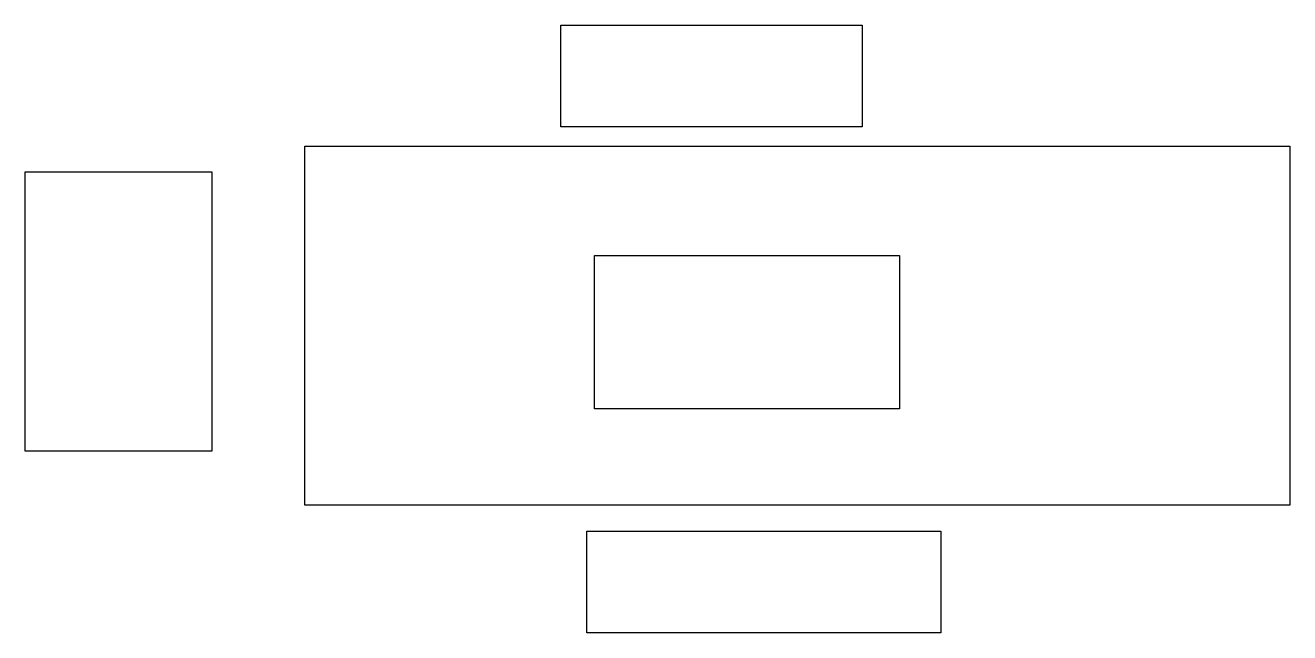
# Model space of a CAD drawing. Header units: inches. Extents: x 2.4 to 39.2, y -0.2 to 17.5.
import ezdxf

# ---------------------------------------------------------------- set-up
doc = ezdxf.new("R2010")
doc.units = ezdxf.units.IN
doc.header["$MEASUREMENT"] = 0

msp = doc.modelspace()

# ---------------------------------------------------------------- linework, layer by layer
for points in [[(17.97, 17.462), (26.746, 17.462), (26.746, 14.502), (17.97, 14.502)], [(10.506, 13.94), (39.199, 13.94), (39.199, 3.486), (10.506, 3.486)], [(2.367, 13.191), (7.805, 13.191), (7.805, 5.06), (2.367, 5.06)], [(18.945, 10.755), (27.834, 10.755), (27.834, 6.296), (18.945, 6.296)], [(18.72, 2.737), (29.034, 2.737), (29.034, -0.223), (18.72, -0.223)]]:
    msp.add_lwpolyline(points, close=True)

doc.saveas('drawing.dxf')
